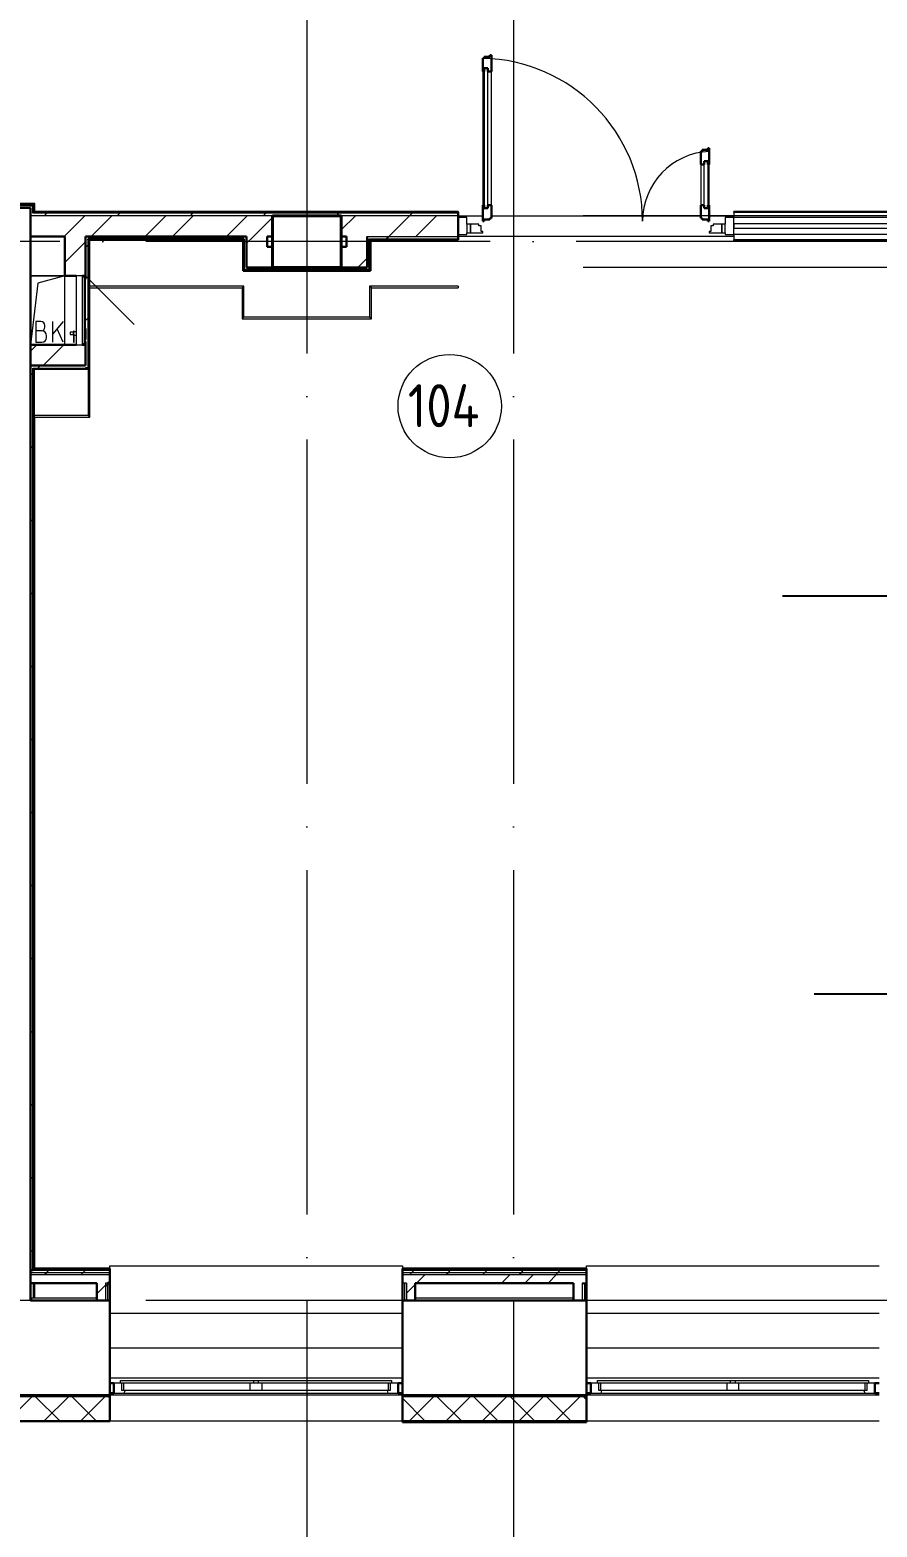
# Model space of a CAD drawing. Header units: millimetres. Extents: x -695119 to 412940, y -249585 to 622758.
# Drawn here: x -3316 to 1605, y 59718 to 68414 of the extents above; entities that cross this region are included whole.
import ezdxf
from ezdxf import colors
from ezdxf.entities.mleader import LeaderData, LeaderLine
from ezdxf.math import Vec2, Vec3

# ---------------------------------------------------------------- set-up
doc = ezdxf.new("R2010")
doc.units = ezdxf.units.MM
doc.linetypes.add('ADSK_Линия сетки', pattern=[25, 20, -2.5, 0, -2.5])
doc.linetypes.add('ADSK_Сверху', pattern=[450, 300, -150])
for name, color, linetype, lineweight in [('_ Окна', 252, 'Continuous', 30), ('Витраж', 252, 'Continuous', 9), ('Двери', 8, 'Continuous', 9), ('Линии', 7, 'Continuous', 9), ('Марки помещений', 8, 'Continuous', 20), ('Несущие колонны', 252, 'Continuous', 18), ('Оборудование', 8, 'Continuous', 18), ('Ограждение', 8, 'Continuous', 9), ('Окна', 252, 'Continuous', 9), ('Оси', 252, 'Continuous', 9), ('Панели витража', 8, 'Continuous', 9), ('Перекрытие', 252, 'Continuous', 18), ('Стены внутренние', 252, 'Continuous', 18), ('Стены наружные', 252, 'Continuous', 18), ('Стены штриховка', 7, 'Continuous', 9), ('ТХ Текст', 251, 'Continuous', 0)]:
    doc.layers.add(name, color=color, linetype=linetype, lineweight=lineweight)
doc.layers.add('Двери открывание', color=7, linetype='Continuous', lineweight=9, true_color=0xc0c0c0)
doc.styles.add('GOST Common_3', font='', dxfattribs={"height": 3.5})
doc.styles.add('Mipgost_5', font='', dxfattribs={"height": 250})
doc.styles.get('GOST Common_3').set_extended_font_data('GOST type B')
doc.styles.get('Mipgost_5').set_extended_font_data('Mipgost')
pattern_1 = [(0, (-32121.8, 98), (0, 600), []), (90, (-32121.8, 98), (-600, 4e-14), [])]

# ---------------------------------------------------------------- blocks, each defined once
blk = doc.blocks.new('1 этаж')
at = {"layer": 'Ограждение', "true_color": 0x636466}
h = blk.add_hatch(dxfattribs=at)
h.set_pattern_fill('FP_26', color=251, style=0, pattern_type=2)
h.set_pattern_definition(pattern_1)
h.paths.add_polyline_path([(-48242.8, -13776.7), (-48237.8, -13771.7), (-54472.8, -13771.7), (-54472.8, -13776.7), (-48247.8, -13776.7)])
h = blk.add_hatch(dxfattribs=at)
h.set_pattern_fill('FP_25', color=251, style=0, pattern_type=2)
h.set_pattern_definition(pattern_1)
h.paths.add_polyline_path([(-45960.3, -13821.7), (-45777.8, -13821.7), (-45777.8, -13816.7), (-48237.8, -13816.7), (-48242.8, -13821.7), (-46677.9, -13821.7)])
h = blk.add_hatch(dxfattribs=at)
h.set_pattern_fill('FP_25', color=251, style=0, pattern_type=2)
h.set_pattern_definition(pattern_1)
h.paths.add_polyline_path([(-40735.3, -13826.7), (-40735.3, -13816.7), (-44177.8, -13816.7), (-44177.8, -13821.7), (-40740.3, -13821.7), (-40740.3, -13826.7)])
at = {"color": 251, "lineweight": 18, "true_color": 0x636466}
for p, q in [((-48062.8, -14191.7), (-48262.8, -14191.7)), ((-48062.8, -14191.7), (-48262.8, -14191.7)), ((-48221.1, -14233.3), (-48262.8, -14591.7)), ((-48062.8, -14191.7), (-48221.1, -14233.3)), ((-48202.7, -14456.3), (-48232.7, -14456.3)), ((-48232.7, -14456.3), (-48232.7, -14576.3)), ((-48199.3, -14509.6), (-48232.7, -14509.6)), ((-48179.3, -14489.6), (-48179.3, -14479.6)), ((-48072.7, -14456.3), (-48132.7, -14527.8)), ((-48132.7, -14576.3), (-48132.7, -14456.3)), ((-48072.7, -14576.3), (-48108.6, -14499.2)), ((-48232.7, -14576.3), (-48196, -14576.3)), ((-48169.3, -14549.6), (-48169.3, -14539.6))]:
    blk.add_line(p, q, dxfattribs=at)
for centre, radius, start, end in [((-48202.7, -14479.6), 23.3, 0, 90), ((-48199.3, -14489.6), 20, 270, 0), ((-48199.3, -14539.6), 30, 0, 90), ((-48196, -14549.6), 26.7, 270, 0)]:
    blk.add_arc(centre, radius, start, end, dxfattribs=at)
at = {"layer": '_ Окна', "color": 251, "true_color": 0x636466}
for p, q in [((-47777.8, -20623.7), (-47802.8, -20623.7)), ((-47802.8, -20681.7), (-47777.8, -20681.7)), ((-47777.8, -20681.7), (-47777.8, -20623.7)), ((-46102.8, -20623.7), (-46127.8, -20623.7)), ((-46127.8, -20623.7), (-46127.8, -20681.7)), ((-46127.8, -20681.7), (-46102.8, -20681.7)), ((-45007.8, -20623.7), (-45032.8, -20623.7)), ((-45032.8, -20681.7), (-45007.8, -20681.7)), ((-45007.8, -20681.7), (-45007.8, -20623.7)), ((-43332.8, -20623.7), (-43357.8, -20623.7)), ((-43357.8, -20623.7), (-43357.8, -20681.7)), ((-43357.8, -20681.7), (-43332.8, -20681.7))]:
    blk.add_line(p, q, dxfattribs=at)
at = {"layer": '_ Окна', "color": 251, "lineweight": 18, "true_color": 0x636466}
for p, q in [((-47739.8, -20623.7), (-47777.8, -20623.7)), ((-47777.8, -20623.7), (-47777.8, -20681.7)), ((-47777.8, -20681.7), (-47718.4, -20681.7)), ((-47731.8, -20664.7), (-47731.8, -20623.7)), ((-47719.8, -20664.7), (-47731.8, -20664.7)), ((-47718.4, -20681.7), (-47713.8, -20664.7)), ((-46191.8, -20664.7), (-46187.2, -20681.7)), ((-46187.2, -20681.7), (-46127.8, -20681.7)), ((-46173.8, -20664.7), (-46185.8, -20664.7)), ((-46173.8, -20623.7), (-46173.8, -20664.7)), ((-46127.8, -20623.7), (-46165.8, -20623.7)), ((-46127.8, -20681.7), (-46127.8, -20623.7)), ((-44969.8, -20623.7), (-45007.8, -20623.7)), ((-45007.8, -20623.7), (-45007.8, -20681.7)), ((-45007.8, -20681.7), (-44948.4, -20681.7)), ((-44961.8, -20664.7), (-44961.8, -20623.7)), ((-44949.8, -20664.7), (-44961.8, -20664.7)), ((-44948.4, -20681.7), (-44943.8, -20664.7)), ((-43421.8, -20664.7), (-43417.2, -20681.7)), ((-43417.2, -20681.7), (-43357.8, -20681.7)), ((-43403.8, -20664.7), (-43415.8, -20664.7)), ((-43403.8, -20623.7), (-43403.8, -20664.7)), ((-43357.8, -20623.7), (-43395.8, -20623.7)), ((-43357.8, -20681.7), (-43357.8, -20623.7))]:
    blk.add_line(p, q, dxfattribs=at)
at = {"layer": 'Витраж', "color": 251, "lineweight": 18, "true_color": 0x636466}
for p, q in [((-45727.8, -13851.7), (-45777.8, -13851.7)), ((-45777.8, -13851.7), (-45777.8, -13951.7)), ((-45727.8, -13891.7), (-45727.8, -13851.7)), ((-45777.8, -13951.7), (-45727.8, -13951.7)), ((-45727.8, -13951.7), (-45727.8, -13941.7))]:
    blk.add_line(p, q, dxfattribs=at)
at = {"layer": 'Витраж', "color": 251, "lineweight": 18, "true_color": 0x636466, "extrusion": (0, 0, -1)}
for p, q in [((-44177.8, -13851.7), (-44227.8, -13851.7)), ((-44227.8, -13851.7), (-44227.8, -13891.7)), ((-44177.8, -13951.7), (-44177.8, -13851.7)), ((-44227.8, -13941.7), (-44227.8, -13951.7)), ((-44227.8, -13951.7), (-44177.8, -13951.7))]:
    blk.add_line(p, q, dxfattribs=at)
at = {"layer": 'Витраж', "color": 251, "true_color": 0x636466}
for p, q in [((-43278.1, -13851.7), (-44177.8, -13851.7)), ((-43278.1, -13951.7), (-44177.8, -13951.7))]:
    blk.add_line(p, q, dxfattribs=at)
at = {"layer": 'Двери', "color": 251, "lineweight": 30, "true_color": 0x636466}
for p, q in [((-45627.8, -12927.7), (-45635.8, -12927.7)), ((-45635.8, -12927.7), (-45635.8, -13003.7)), ((-45593.8, -12918.7), (-45627.8, -12918.7)), ((-45627.8, -12918.7), (-45627.8, -12927.7)), ((-45585.8, -12909.7), (-45593.8, -12909.7)), ((-45593.8, -12909.7), (-45593.8, -12918.7)), ((-45585.8, -13003.7), (-45585.8, -12909.7)), ((-45626.8, -13003.7), (-45635.8, -13003.7)), ((-45626.8, -12985.7), (-45626.8, -13003.7)), ((-45605.8, -12985.7), (-45626.8, -12985.7)), ((-45605.8, -13003.7), (-45605.8, -12985.7)), ((-45585.8, -13003.7), (-45605.8, -13003.7)), ((-44361.8, -13467.7), (-44369.8, -13467.7)), ((-44369.8, -13467.7), (-44369.8, -13543.7)), ((-44327.8, -13458.7), (-44361.8, -13458.7)), ((-44361.8, -13458.7), (-44361.8, -13467.7)), ((-44319.8, -13449.7), (-44327.8, -13449.7)), ((-44327.8, -13449.7), (-44327.8, -13458.7)), ((-44319.8, -13543.7), (-44319.8, -13449.7)), ((-44369.8, -13543.7), (-44349.8, -13543.7)), ((-44349.8, -13543.7), (-44349.8, -13525.7)), ((-44349.8, -13525.7), (-44328.8, -13525.7)), ((-44328.8, -13525.7), (-44328.8, -13543.7)), ((-44328.8, -13543.7), (-44319.8, -13543.7)), ((-45635.8, -13779.7), (-45635.8, -13873.7)), ((-45626.8, -13779.7), (-45635.8, -13779.7)), ((-45626.8, -13797.7), (-45626.8, -13779.7)), ((-45605.8, -13797.7), (-45626.8, -13797.7)), ((-45605.8, -13779.7), (-45605.8, -13797.7)), ((-45585.8, -13779.7), (-45605.8, -13779.7)), ((-45585.8, -13855.7), (-45585.8, -13779.7)), ((-44369.8, -13779.7), (-44369.8, -13855.7)), ((-44369.8, -13779.7), (-44349.8, -13779.7)), ((-44349.8, -13779.7), (-44349.8, -13797.7)), ((-44349.8, -13797.7), (-44328.8, -13797.7)), ((-44328.8, -13779.7), (-44319.8, -13779.7)), ((-44328.8, -13797.7), (-44328.8, -13779.7)), ((-44319.8, -13873.7), (-44319.8, -13779.7)), ((-45635.8, -13873.7), (-45627.8, -13873.7)), ((-45627.8, -13873.7), (-45627.8, -13864.7)), ((-45627.8, -13864.7), (-45593.8, -13864.7)), ((-45593.8, -13864.7), (-45593.8, -13855.7)), ((-45593.8, -13855.7), (-45585.8, -13855.7)), ((-44369.8, -13855.7), (-44361.8, -13855.7)), ((-44361.8, -13855.7), (-44361.8, -13864.7)), ((-44361.8, -13864.7), (-44327.8, -13864.7)), ((-44327.8, -13864.7), (-44327.8, -13873.7)), ((-44327.8, -13873.7), (-44319.8, -13873.7))]:
    blk.add_line(p, q, dxfattribs=at)
at = {"layer": 'Двери', "color": 251, "true_color": 0x636466}
for p, q in [((-45635.8, -13003.7), (-45635.8, -13779.7)), ((-45626.8, -12985.7), (-45626.8, -13797.7)), ((-45605.8, -12985.7), (-45626.8, -12985.7)), ((-45605.8, -13797.7), (-45605.8, -12985.7)), ((-45585.8, -13779.7), (-45585.8, -13003.7)), ((-44369.8, -13543.7), (-44369.8, -13779.7)), ((-44349.8, -13797.7), (-44349.8, -13525.7)), ((-44349.8, -13525.7), (-44328.8, -13525.7)), ((-44328.8, -13525.7), (-44328.8, -13797.7)), ((-44319.8, -13779.7), (-44319.8, -13543.7)), ((-45626.8, -13797.7), (-45605.8, -13797.7)), ((-44328.8, -13797.7), (-44349.8, -13797.7)), ((-45727.8, -13891.7), (-45727.8, -13941.7)), ((-45707.8, -13891.7), (-45727.8, -13891.7)), ((-45707.8, -13941.7), (-45707.8, -13891.7)), ((-45658.8, -13891.7), (-45707.8, -13891.7)), ((-45707.8, -13891.7), (-45707.8, -13941.7)), ((-45658.8, -13899.7), (-45658.8, -13891.7)), ((-45644.8, -13899.7), (-45658.8, -13899.7)), ((-45644.8, -13933.7), (-45644.8, -13899.7)), ((-44296.8, -13899.7), (-44310.8, -13899.7)), ((-44310.8, -13899.7), (-44310.8, -13933.7)), ((-44296.8, -13891.7), (-44296.8, -13899.7)), ((-44247.8, -13891.7), (-44296.8, -13891.7)), ((-44227.8, -13891.7), (-44247.8, -13891.7)), ((-44247.8, -13891.7), (-44247.8, -13941.7)), ((-44247.8, -13941.7), (-44247.8, -13891.7)), ((-44227.8, -13941.7), (-44227.8, -13891.7)), ((-45727.8, -13941.7), (-45707.8, -13941.7)), ((-45707.8, -13941.7), (-45635.8, -13941.7)), ((-45635.8, -13933.7), (-45644.8, -13933.7)), ((-45635.8, -13941.7), (-45635.8, -13933.7)), ((-44310.8, -13933.7), (-44319.8, -13933.7)), ((-44319.8, -13933.7), (-44319.8, -13941.7)), ((-44319.8, -13941.7), (-44247.8, -13941.7)), ((-44247.8, -13941.7), (-44227.8, -13941.7))]:
    blk.add_line(p, q, dxfattribs=at)
at = {"layer": 'Двери открывание', "color": 251, "true_color": 0x636466}
for centre, radius, start, end in [((-45653.8, -13873.7), 946, 0, 88.90974), ((-44301.8, -13873.7), 406, 92.54104, 180)]:
    blk.add_arc(centre, radius, start, end, dxfattribs=at)
at = {"layer": 'Линии', "color": 251, "linetype": 'ADSK_Сверху', "ltscale": 100, "true_color": 0x636466}
for p, q in [((-15052.8, -13841.7), (-48262.8, -13841.7)), ((-15052.8, -14141.7), (-48262.8, -14141.7))]:
    blk.add_line(p, q, dxfattribs=at)
at = {"layer": 'Марки помещений', "color": 251, "true_color": 0x636466}
blk.add_circle((-45827.7, -14948), 300, dxfattribs=at)
at = {"layer": 'Несущие колонны', "color": 251, "lineweight": 40, "true_color": 0x636466}
for p, q in [((-46857.8, -13841.7), (-46457.8, -13841.7)), ((-46857.8, -14141.7), (-46857.8, -13841.7)), ((-46457.8, -13841.7), (-46857.8, -13841.7)), ((-46457.8, -13841.7), (-46457.8, -14141.7)), ((-46857.8, -13961.7), (-46857.8, -14141.7)), ((-46457.8, -14141.7), (-46457.8, -13961.7)), ((-46457.8, -14141.7), (-46857.8, -14141.7)), ((-46857.8, -14141.7), (-46457.8, -14141.7))]:
    blk.add_line(p, q, dxfattribs=at)
at = {"layer": 'Несущие колонны', "color": 251, "true_color": 0x636466}
for p, q in [((-46857.8, -13841.7), (-46857.8, -13961.7)), ((-46457.8, -13961.7), (-46457.8, -13841.7))]:
    blk.add_line(p, q, dxfattribs=at)
at = {"layer": 'Оборудование', "color": 251, "true_color": 0x636466}
for p, q in [((-47961.4, -14191.7), (-47997.8, -14191.7)), ((-47997.8, -14191.7), (-47997.8, -14591.7)), ((-47960.5, -14590.8), (-47960.5, -14192.6)), ((-47950.8, -14198.7), (-47960.5, -14198.7)), ((-47949.8, -14583.8), (-47949.8, -14199.7)), ((-47942.8, -14210.7), (-47948.3, -14210.7)), ((-47942.8, -14191.7), (-47660, -14474.6)), ((-47942.8, -14572.7), (-47942.8, -14210.7)), ((-48015.7, -14519.1), (-48033.1, -14519.1)), ((-48033.1, -14519.1), (-48033.1, -14531.4)), ((-48013.7, -14517.2), (-48015.7, -14519.1)), ((-48015.7, -14519.1), (-48015.7, -14531.4)), ((-47997.8, -14515.6), (-48013.7, -14515.6)), ((-48013.7, -14515.6), (-48013.7, -14534.9)), ((-48008.2, -14512.1), (-48013.2, -14512.1)), ((-48013.2, -14512.1), (-48013.2, -14520.4)), ((-48008.2, -14520.4), (-48008.2, -14512.1)), ((-47940.8, -14495.2), (-47942.8, -14495.2)), ((-47940.8, -14499.2), (-47940.8, -14495.2)), ((-47940.8, -14499.2), (-47940.8, -14559.7)), ((-48033.1, -14531.4), (-48015.7, -14531.4)), ((-48015.7, -14531.4), (-48013.7, -14533.3)), ((-48013.7, -14534.9), (-47997.8, -14534.9)), ((-48013.2, -14530.1), (-48013.2, -14575.9)), ((-48013.2, -14575.9), (-48008.2, -14575.9)), ((-48008.2, -14575.9), (-48008.2, -14530.1)), ((-47997.8, -14591.7), (-47961.4, -14591.7)), ((-47960.5, -14584.7), (-47950.8, -14584.7)), ((-47948.3, -14572.7), (-47942.8, -14572.7)), ((-47942.8, -14563.7), (-47940.8, -14563.7)), ((-47940.8, -14563.7), (-47940.8, -14559.7))]:
    blk.add_line(p, q, dxfattribs=at)
for points, knots in [([(-47960.5, -14192.6), (-47960.5, -14192.6), (-47960.5, -14192.4), (-47960.6, -14192.3), (-47960.7, -14192.1), (-47960.8, -14192), (-47961, -14191.8), (-47961.2, -14191.8), (-47961.3, -14191.7), (-47961.4, -14191.7)], [-1, -1, -1, -1, -0.833333, -0.75, -0.583333, -0.458333, -0.333333, -0.166667, 0, 0, 0, 0]), ([(-47949.8, -14199.7), (-47949.8, -14199.6), (-47949.8, -14199.5), (-47949.9, -14199.3), (-47949.9, -14199.2), (-47950, -14199.1), (-47950.1, -14199), (-47950.3, -14198.8), (-47950.5, -14198.8), (-47950.7, -14198.7), (-47950.8, -14198.7)], [-1, -1, -1, -1, -0.833333, -0.75, -0.666667, -0.583333, -0.458333, -0.333333, -0.166667, 0, 0, 0, 0]), ([(-47948.3, -14210.7), (-47948.4, -14210.7), (-47948.6, -14210.7), (-47948.9, -14210.6), (-47949, -14210.5), (-47949.2, -14210.4), (-47949.4, -14210.3), (-47949.5, -14210.1), (-47949.6, -14210), (-47949.7, -14209.8), (-47949.8, -14209.5), (-47949.8, -14209.3), (-47949.8, -14209.2)], [-1, -1, -1, -1, -0.833333, -0.75, -0.666667, -0.583333, -0.5, -0.416667, -0.333333, -0.25, -0.166667, 0, 0, 0, 0]), ([(-47961.4, -14591.7), (-47961.3, -14591.7), (-47961.2, -14591.7), (-47961, -14591.6), (-47960.8, -14591.5), (-47960.7, -14591.4), (-47960.6, -14591.2), (-47960.5, -14591), (-47960.5, -14590.9), (-47960.5, -14590.8)], [0, 0, 0, 0, 0.166667, 0.333333, 0.458333, 0.583333, 0.708333, 0.833333, 1, 1, 1, 1]), ([(-47950.8, -14584.7), (-47950.7, -14584.7), (-47950.5, -14584.7), (-47950.3, -14584.6), (-47950.1, -14584.5), (-47950, -14584.4), (-47949.9, -14584.3), (-47949.9, -14584.1), (-47949.8, -14584), (-47949.8, -14583.9), (-47949.8, -14583.8)], [0, 0, 0, 0, 0.166667, 0.333333, 0.458333, 0.583333, 0.666667, 0.75, 0.833333, 1, 1, 1, 1]), ([(-47949.8, -14574.3), (-47949.8, -14574.1), (-47949.8, -14573.9), (-47949.7, -14573.7), (-47949.6, -14573.5), (-47949.5, -14573.3), (-47949.4, -14573.2), (-47949.2, -14573), (-47949, -14572.9), (-47948.9, -14572.8), (-47948.6, -14572.8), (-47948.4, -14572.7), (-47948.3, -14572.7)], [0, 0, 0, 0, 0.166667, 0.25, 0.333333, 0.416667, 0.5, 0.583333, 0.666667, 0.75, 0.833333, 1, 1, 1, 1])]:
    blk.add_open_spline(points, degree=3, knots=knots, dxfattribs=at)
at = {"layer": 'Ограждение', "color": 251, "true_color": 0x636466}
for p, q in [((-48237.8, -13771.7), (-54472.8, -13771.7)), ((-48237.8, -13771.7), (-48242.8, -13776.7)), ((-48237.8, -13816.7), (-48242.8, -13821.7)), ((-48237.8, -13816.7), (-48237.8, -13771.7)), ((-45777.8, -13816.7), (-48237.8, -13816.7)), ((-45777.8, -13816.7), (-45777.8, -13821.7)), ((-44177.8, -13821.7), (-44177.8, -13816.7)), ((-40735.3, -13816.7), (-44177.8, -13816.7)), ((-44177.8, -13986.7), (-44177.8, -13981.7)), ((-44177.8, -13986.7), (-41032.8, -13986.7)), ((-47022.8, -14251.7), (-47922.8, -14251.7)), ((-47917.8, -14261.7), (-47922.8, -14256.7)), ((-47032.8, -14261.7), (-47022.8, -14251.7)), ((-47022.8, -14431.7), (-47022.8, -14251.7)), ((-46282.8, -14261.7), (-46292.8, -14251.7)), ((-46292.8, -14251.7), (-46292.8, -14431.7)), ((-45777.8, -14251.7), (-46292.8, -14251.7)), ((-45777.8, -14251.7), (-45777.8, -14261.7)), ((-47917.8, -15011.7), (-47917.8, -14261.7)), ((-47917.8, -14261.7), (-47032.8, -14261.7)), ((-47032.8, -14261.7), (-47032.8, -14441.7)), ((-46282.8, -14441.7), (-46282.8, -14261.7)), ((-46282.8, -14261.7), (-45777.8, -14261.7)), ((-47032.8, -14441.7), (-47022.8, -14431.7)), ((-46292.8, -14431.7), (-47022.8, -14431.7)), ((-46282.8, -14441.7), (-46292.8, -14431.7)), ((-47032.8, -14441.7), (-46282.8, -14441.7)), ((-47927.8, -14731.7), (-47927.8, -15001.7)), ((-47927.8, -15001.7), (-48242.8, -15001.7)), ((-48237.8, -15011.7), (-48242.8, -15006.7)), ((-48237.8, -19956.8), (-48237.8, -15011.7)), ((-48237.8, -15011.7), (-47917.8, -15011.7)), ((-47917.8, -15011.7), (-47927.8, -15001.7)), ((-47802.8, -19956.7), (-47802.8, -19941.7)), ((-47802.8, -19941.7), (-46102.8, -19941.7)), ((-46102.8, -19941.7), (-46102.8, -19956.7)), ((-45032.8, -19956.7), (-45032.8, -19941.7)), ((-45032.8, -19941.7), (-43332.8, -19941.7)), ((-48247.8, -20041.7), (-48247.8, -20126.7)), ((-48237.8, -20126.7), (-48237.8, -20041.7)), ((-47802.8, -20216.7), (-46102.8, -20216.7)), ((-45032.8, -20216.7), (-43332.8, -20216.7)), ((-47802.8, -20416.7), (-46102.8, -20416.7)), ((-45032.8, -20416.7), (-43332.8, -20416.7)), ((-47802.8, -20591.7), (-46102.8, -20591.7)), ((-45032.8, -20591.7), (-43332.8, -20591.7))]:
    blk.add_line(p, q, dxfattribs=at)
at = {"layer": 'Окна', "color": 251, "true_color": 0x636466}
for p, q in [((-47739.8, -20606.7), (-46967.8, -20606.7)), ((-47739.8, -20623.7), (-47739.8, -20606.7)), ((-46967.8, -20606.7), (-46937.8, -20606.7)), ((-46967.8, -20606.7), (-46967.8, -20623.7)), ((-46937.8, -20606.7), (-46165.8, -20606.7)), ((-46937.8, -20623.7), (-46937.8, -20606.7)), ((-46165.8, -20606.7), (-46165.8, -20623.7)), ((-44969.8, -20606.7), (-44197.8, -20606.7)), ((-44969.8, -20623.7), (-44969.8, -20606.7)), ((-44197.8, -20606.7), (-44167.8, -20606.7)), ((-44197.8, -20606.7), (-44197.8, -20623.7)), ((-44167.8, -20606.7), (-43395.8, -20606.7)), ((-44167.8, -20623.7), (-44167.8, -20606.7)), ((-43395.8, -20606.7), (-43395.8, -20623.7)), ((-46967.8, -20623.7), (-47739.8, -20623.7)), ((-47719.8, -20664.7), (-47719.8, -20623.7)), ((-46987.8, -20664.7), (-47719.8, -20664.7)), ((-47718.4, -20681.7), (-46187.2, -20681.7)), ((-46987.8, -20623.7), (-46987.8, -20664.7)), ((-46917.8, -20664.7), (-46987.8, -20664.7)), ((-46937.8, -20623.7), (-46967.8, -20623.7)), ((-46165.8, -20623.7), (-46937.8, -20623.7)), ((-46917.8, -20664.7), (-46917.8, -20623.7)), ((-46185.8, -20664.7), (-46917.8, -20664.7)), ((-46185.8, -20623.7), (-46185.8, -20664.7)), ((-44197.8, -20623.7), (-44969.8, -20623.7)), ((-44949.8, -20664.7), (-44949.8, -20623.7)), ((-44217.8, -20664.7), (-44949.8, -20664.7)), ((-44948.4, -20681.7), (-43417.2, -20681.7)), ((-44217.8, -20623.7), (-44217.8, -20664.7)), ((-44147.8, -20664.7), (-44217.8, -20664.7)), ((-44167.8, -20623.7), (-44197.8, -20623.7)), ((-43395.8, -20623.7), (-44167.8, -20623.7)), ((-44147.8, -20664.7), (-44147.8, -20623.7)), ((-43415.8, -20664.7), (-44147.8, -20664.7)), ((-43415.8, -20623.7), (-43415.8, -20664.7))]:
    blk.add_line(p, q, dxfattribs=at)
at = {"layer": 'Оси', "color": 251, "linetype": 'ADSK_Линия сетки', "ltscale": 100, "true_color": 0x636466}
for p, q in [((-46657.8, -2641.7), (-46657.8, -33767.9)), ((-45457.8, -2641.7), (-45457.8, -33767.9)), ((4409.5, -13991.7), (-72530.1, -13991.7)), ((4409.5, -20141.7), (-72530.1, -20141.7))]:
    blk.add_line(p, q, dxfattribs=at)
at = {"layer": 'Панели витража', "color": 251, "lineweight": 18, "true_color": 0x636466}
for p, q in [((-43278.1, -13889.2), (-44177.8, -13889.2)), ((-44177.8, -13889.2), (-44177.8, -13914.2)), ((-44177.8, -13914.2), (-43278.1, -13914.2))]:
    blk.add_line(p, q, dxfattribs=at)
at = {"layer": 'Перекрытие', "color": 251, "ltscale": 100, "true_color": 0x636466}
for p, q in [((-45777.8, -13841.7), (-45635.8, -13841.7)), ((-45585.8, -13841.7), (-44369.8, -13841.7)), ((-44319.8, -13841.7), (-44177.8, -13841.7)), ((-48262.8, -14191.7), (-48062.8, -14191.7))]:
    blk.add_line(p, q, dxfattribs=at)
at = {"layer": 'Стены внутренние', "color": 251, "lineweight": 30, "true_color": 0x636466}
for p, q in [((-48262.8, -13796.7), (-48652.8, -13796.7)), ((-48262.8, -14591.7), (-48262.8, -13961.7)), ((-48267.8, -17626.7), (-48262.8, -17626.7)), ((-48262.8, -18576.7), (-48267.8, -18576.7)), ((-48262.8, -20141.7), (-48262.8, -20041.7)), ((-47877.8, -20141.7), (-48262.8, -20141.7)), ((-47802.8, -20691.7), (-47802.8, -20141.7)), ((-46102.8, -20141.7), (-46102.8, -20691.7)), ((-45107.8, -20141.7), (-46027.8, -20141.7)), ((-45032.8, -20691.7), (-45032.8, -20141.7)), ((-48922.8, -20691.7), (-47802.8, -20691.7)), ((-46102.8, -20691.7), (-45032.8, -20691.7)), ((-47802.8, -20843.7), (-47802.8, -20701.7)), ((-46102.8, -20701.7), (-46102.8, -20843.7)), ((-45032.8, -20843.7), (-45032.8, -20701.7)), ((-48922.8, -20843.7), (-47802.8, -20843.7))]:
    blk.add_line(p, q, dxfattribs=at)
at = {"layer": 'Стены внутренние', "color": 251, "true_color": 0x636466}
for p, q in [((-46102.8, -20691.7), (-47802.8, -20691.7)), ((-43332.8, -20691.7), (-45032.8, -20691.7)), ((-46102.8, -20843.7), (-47802.8, -20843.7)), ((-43332.8, -20843.7), (-45032.8, -20843.7))]:
    blk.add_line(p, q, dxfattribs=at)
at = {"layer": 'Стены внутренние', "color": 251, "linetype": 'Continuous', "lineweight": 9, "true_color": 0x636466}
for p, q in [((-48394.7, -20841.7), (-48254.7, -20701.7)), ((-48093.1, -20841.7), (-48233.1, -20701.7)), ((-48182.5, -20841.7), (-48042.5, -20701.7)), ((-47880.9, -20841.7), (-48020.9, -20701.7)), ((-47970.4, -20841.7), (-47830.4, -20701.7)), ((-47802.8, -20707.7), (-47808.8, -20701.7)), ((-45971.7, -20841.7), (-46102.8, -20710.7)), ((-46061.2, -20841.7), (-45921.2, -20701.7)), ((-45759.6, -20841.7), (-45899.6, -20701.7)), ((-45849.1, -20841.7), (-45709.1, -20701.7)), ((-45547.5, -20841.7), (-45687.5, -20701.7)), ((-45636.9, -20841.7), (-45496.9, -20701.7)), ((-45335.4, -20841.7), (-45475.4, -20701.7)), ((-45424.8, -20841.7), (-45284.8, -20701.7)), ((-45123.2, -20841.7), (-45263.2, -20701.7)), ((-45212.7, -20841.7), (-45072.7, -20701.7)), ((-45032.8, -20720), (-45051.1, -20701.7)), ((-46031.9, -20841.7), (-46033.1, -20843.7)), ((-45776.6, -20843.7), (-45777.7, -20841.7)), ((-45190, -20843.7), (-45191.1, -20841.7))]:
    blk.add_line(p, q, dxfattribs=at)
at = {"layer": 'Стены наружные', "color": 251, "lineweight": 30, "true_color": 0x636466}
for p, q in [((-48242.8, -13776.7), (-54482.8, -13776.7)), ((-48247.8, -13781.7), (-48262.8, -13781.7)), ((-48262.8, -13796.7), (-48262.8, -13961.7)), ((-48247.8, -13826.7), (-48247.8, -13781.7)), ((-48242.8, -13821.7), (-48242.8, -13776.7)), ((-45777.8, -13821.7), (-48242.8, -13821.7)), ((-45777.8, -13981.7), (-45777.8, -13821.7)), ((-46857.8, -13841.7), (-46457.8, -13841.7)), ((-48262.8, -13961.7), (-48062.8, -13961.7)), ((-48062.8, -13961.7), (-48062.8, -14191.7)), ((-47942.8, -13961.7), (-47007.8, -13961.7)), ((-47942.8, -13961.7), (-47942.8, -14210.7)), ((-47927.8, -13976.7), (-47022.8, -13976.7)), ((-47927.8, -13981.7), (-47927.8, -13976.7)), ((-47922.8, -13981.7), (-47027.8, -13981.7)), ((-47922.8, -14731.7), (-47922.8, -13981.7)), ((-47027.8, -13981.7), (-47027.8, -14161.7)), ((-47022.8, -13976.7), (-47022.8, -14156.7)), ((-47007.8, -13961.7), (-47007.8, -14141.7)), ((-46887.8, -13961.7), (-46857.8, -13961.7)), ((-46887.8, -14021.7), (-46887.8, -13961.7)), ((-46457.8, -13961.7), (-46427.8, -13961.7)), ((-46427.8, -13961.7), (-46427.8, -14021.7)), ((-46307.8, -14141.7), (-46307.8, -13961.7)), ((-46292.8, -14156.7), (-46292.8, -13976.7)), ((-46287.8, -13981.7), (-45777.8, -13981.7)), ((-46287.8, -14161.7), (-46287.8, -13981.7)), ((-46857.8, -14021.7), (-46887.8, -14021.7)), ((-46857.8, -14141.7), (-46857.8, -14021.7)), ((-46427.8, -14021.7), (-46457.8, -14021.7)), ((-46457.8, -14021.7), (-46457.8, -14141.7)), ((-47027.8, -14161.7), (-46287.8, -14161.7)), ((-47022.8, -14156.7), (-46292.8, -14156.7)), ((-47007.8, -14141.7), (-46857.8, -14141.7)), ((-46857.8, -14141.7), (-46307.8, -14141.7)), ((-48062.8, -14191.7), (-47997.8, -14191.7)), ((-47961.2, -14191.7), (-47942.8, -14191.7)), ((-47997.8, -14591.7), (-48262.8, -14591.7)), ((-48262.8, -14591.7), (-48262.8, -20041.7)), ((-47942.8, -14591.7), (-47961.2, -14591.7)), ((-47942.8, -14572.7), (-47942.8, -14711.7)), ((-48262.8, -14711.7), (-47942.8, -14711.7)), ((-48247.8, -19961.7), (-48247.8, -14726.7)), ((-48242.8, -14731.7), (-47922.8, -14731.7)), ((-48242.8, -19956.7), (-48242.8, -14731.7)), ((-47942.8, -14726.7), (-47927.8, -14726.7)), ((-48262.8, -19966.7), (-48247.8, -19966.7)), ((-48242.8, -19961.7), (-48247.8, -19961.7)), ((-47802.8, -19956.7), (-48242.8, -19956.7)), ((-47802.8, -20141.7), (-47802.8, -19956.7)), ((-46102.8, -19956.7), (-46102.8, -20141.7)), ((-45032.8, -19956.7), (-46102.8, -19956.7)), ((-45032.8, -20141.7), (-45032.8, -19956.7)), ((-48262.8, -20041.7), (-47877.8, -20041.7)), ((-47877.8, -20041.7), (-47877.8, -20141.7)), ((-46027.8, -20041.7), (-45107.8, -20041.7)), ((-46027.8, -20141.7), (-46027.8, -20041.7)), ((-45107.8, -20041.7), (-45107.8, -20141.7)), ((-47877.8, -20141.7), (-47802.8, -20141.7)), ((-46102.8, -20141.7), (-46027.8, -20141.7)), ((-45107.8, -20141.7), (-45032.8, -20141.7)), ((-47802.8, -20701.7), (-47802.8, -20691.7)), ((-46102.8, -20691.7), (-46102.8, -20701.7)), ((-45032.8, -20701.7), (-45032.8, -20691.7)), ((-45032.8, -20843.7), (-46102.8, -20843.7)), ((-46102.8, -20843.7), (-46102.8, -20848.7)), ((-46102.8, -20848.7), (-45032.8, -20848.7)), ((-45032.8, -20848.7), (-45032.8, -20843.7))]:
    blk.add_line(p, q, dxfattribs=at)
at = {"layer": 'Стены наружные', "color": 251, "linetype": 'Continuous', "lineweight": 9, "true_color": 0x636466}
for p, q in [((-48264.3, -13781.7), (-48259.3, -13776.7)), ((-48238.6, -13826.7), (-48233.6, -13821.7)), ((-48167.9, -13826.7), (-48162.9, -13821.7)), ((-48097.2, -13826.7), (-48092.2, -13821.7)), ((-48026.5, -13826.7), (-48021.5, -13821.7)), ((-47955.7, -13826.7), (-47950.7, -13821.7)), ((-47885, -13826.7), (-47880, -13821.7)), ((-47814.3, -13826.7), (-47809.3, -13821.7)), ((-47743.6, -13826.7), (-47738.6, -13821.7)), ((-47672.9, -13826.7), (-47667.9, -13821.7)), ((-47602.2, -13826.7), (-47597.2, -13821.7)), ((-47531.5, -13826.7), (-47526.5, -13821.7)), ((-47460.8, -13826.7), (-47455.8, -13821.7)), ((-47390.1, -13826.7), (-47385.1, -13821.7)), ((-47319.3, -13826.7), (-47314.3, -13821.7)), ((-47248.6, -13826.7), (-47243.6, -13821.7)), ((-47177.9, -13826.7), (-47172.9, -13821.7)), ((-47107.2, -13826.7), (-47102.2, -13821.7)), ((-47036.5, -13826.7), (-47031.5, -13821.7)), ((-46965.8, -13826.7), (-46960.8, -13821.7)), ((-46895.1, -13826.7), (-46890.1, -13821.7)), ((-46824.4, -13826.7), (-46819.4, -13821.7)), ((-46753.7, -13826.7), (-46748.7, -13821.7)), ((-46683, -13826.7), (-46678, -13821.7)), ((-46612.2, -13826.7), (-46607.2, -13821.7)), ((-46541.5, -13826.7), (-46536.5, -13821.7)), ((-46470.8, -13826.7), (-46465.8, -13821.7)), ((-46400.1, -13826.7), (-46395.1, -13821.7)), ((-46329.4, -13826.7), (-46324.4, -13821.7)), ((-46258.7, -13826.7), (-46253.7, -13821.7)), ((-46188, -13826.7), (-46183, -13821.7)), ((-46117.3, -13826.7), (-46112.3, -13821.7)), ((-46046.6, -13826.7), (-46041.6, -13821.7)), ((-45975.8, -13826.7), (-45970.8, -13821.7)), ((-45905.1, -13826.7), (-45900.1, -13821.7)), ((-45834.4, -13826.7), (-45829.4, -13821.7)), ((-48262.8, -13842.8), (-48261.7, -13841.7)), ((-48182.9, -13841.7), (-48167.9, -13826.7)), ((-48067.4, -13961.7), (-47947.4, -13841.7)), ((-47910.3, -13961.7), (-47790.3, -13841.7)), ((-47758.6, -13841.7), (-47743.6, -13826.7)), ((-47595.9, -13961.7), (-47475.9, -13841.7)), ((-47438.8, -13961.7), (-47318.8, -13841.7)), ((-47334.3, -13841.7), (-47319.3, -13826.7)), ((-47124.5, -13961.7), (-47004.5, -13841.7)), ((-46967.3, -13961.7), (-46857.8, -13852.2)), ((-46910.1, -13841.7), (-46895.1, -13826.7)), ((-46485.8, -13841.7), (-46470.8, -13826.7)), ((-46457.8, -13923.7), (-46375.9, -13841.7)), ((-46181.6, -13961.7), (-46061.6, -13841.7)), ((-46061.6, -13841.7), (-46046.6, -13826.7)), ((-46024.4, -13961.7), (-45904.4, -13841.7)), ((-48062.8, -14114.3), (-47942.8, -13994.3)), ((-47898.6, -13981.7), (-47893.6, -13976.7)), ((-47893.6, -13976.7), (-47878.6, -13961.7)), ((-47827.9, -13981.7), (-47822.9, -13976.7)), ((-47757.2, -13981.7), (-47752.2, -13976.7)), ((-47686.5, -13981.7), (-47681.5, -13976.7)), ((-47615.8, -13981.7), (-47610.8, -13976.7)), ((-47545.1, -13981.7), (-47540.1, -13976.7)), ((-47474.3, -13981.7), (-47469.3, -13976.7)), ((-47469.3, -13976.7), (-47454.3, -13961.7)), ((-47403.6, -13981.7), (-47398.6, -13976.7)), ((-47332.9, -13981.7), (-47327.9, -13976.7)), ((-47262.2, -13981.7), (-47257.2, -13976.7)), ((-47191.5, -13981.7), (-47186.5, -13976.7)), ((-47120.8, -13981.7), (-47115.8, -13976.7)), ((-47050.1, -13981.7), (-47045.1, -13976.7)), ((-47045.1, -13976.7), (-47030.1, -13961.7)), ((-47007.8, -14002.2), (-46967.3, -13961.7)), ((-46292.8, -14002.3), (-46287.8, -13997.3)), ((-46272.3, -13981.7), (-46267.3, -13976.7)), ((-46201.6, -13981.7), (-46196.6, -13976.7)), ((-46196.6, -13976.7), (-46181.6, -13961.7)), ((-46130.8, -13981.7), (-46125.8, -13976.7)), ((-46060.1, -13981.7), (-46055.1, -13976.7)), ((-45989.4, -13981.7), (-45984.4, -13976.7)), ((-45918.7, -13981.7), (-45913.7, -13976.7)), ((-45848, -13981.7), (-45843, -13976.7)), ((-47942.8, -14025.9), (-47927.8, -14010.9)), ((-47927.8, -14010.9), (-47922.8, -14005.9)), ((-47927.8, -14081.6), (-47922.8, -14076.6)), ((-47027.8, -14030.2), (-47022.8, -14025.2)), ((-46307.8, -14088), (-46292.8, -14073)), ((-46292.8, -14073), (-46287.8, -14068)), ((-47927.8, -14152.3), (-47922.8, -14147.3)), ((-47027.8, -14100.9), (-47022.8, -14095.9)), ((-47018, -14161.7), (-47013, -14156.7)), ((-46947.2, -14161.7), (-46942.2, -14156.7)), ((-46876.5, -14161.7), (-46871.5, -14156.7)), ((-46805.8, -14161.7), (-46800.8, -14156.7)), ((-46800.8, -14156.7), (-46785.8, -14141.7)), ((-46735.1, -14161.7), (-46730.1, -14156.7)), ((-46664.4, -14161.7), (-46659.4, -14156.7)), ((-46593.7, -14161.7), (-46588.7, -14156.7)), ((-46523, -14161.7), (-46518, -14156.7)), ((-46452.3, -14161.7), (-46447.3, -14156.7)), ((-46381.6, -14161.7), (-46376.6, -14156.7)), ((-46376.6, -14156.7), (-46361.6, -14141.7)), ((-46361.6, -14141.7), (-46307.8, -14088)), ((-46310.8, -14161.7), (-46305.8, -14156.7)), ((-46292.8, -14143.7), (-46287.8, -14138.7)), ((-47927.8, -14223.1), (-47922.8, -14218.1)), ((-47927.8, -14293.8), (-47922.8, -14288.8)), ((-47927.8, -14364.5), (-47922.8, -14359.5)), ((-47927.8, -14435.2), (-47922.8, -14430.2)), ((-47942.8, -14450.2), (-47927.8, -14435.2)), ((-47927.8, -14505.9), (-47922.8, -14500.9)), ((-48262.8, -14628.6), (-48225.9, -14591.7)), ((-48188.8, -14711.7), (-48068.8, -14591.7)), ((-47927.8, -14576.6), (-47922.8, -14571.6)), ((-47927.8, -14647.3), (-47922.8, -14642.3)), ((-48262.8, -14770.2), (-48247.8, -14755.2)), ((-48247.8, -14755.2), (-48242.8, -14750.2)), ((-48224.3, -14731.7), (-48219.3, -14726.7)), ((-48219.3, -14726.7), (-48204.3, -14711.7)), ((-48153.6, -14731.7), (-48148.6, -14726.7)), ((-48082.9, -14731.7), (-48077.9, -14726.7)), ((-48012.2, -14731.7), (-48007.2, -14726.7)), ((-47941.5, -14731.7), (-47936.5, -14726.7)), ((-47927.8, -14718), (-47922.8, -14713)), ((-48247.8, -14825.9), (-48242.8, -14820.9)), ((-48247.8, -14896.6), (-48242.8, -14891.6)), ((-48247.8, -14967.3), (-48242.8, -14962.3)), ((-48247.8, -15038), (-48242.8, -15033)), ((-48247.8, -15108.7), (-48242.8, -15103.7)), ((-48262.8, -15194.4), (-48247.8, -15179.4)), ((-48247.8, -15179.4), (-48242.8, -15174.4)), ((-48247.8, -15250.2), (-48242.8, -15245.2)), ((-48247.8, -15320.9), (-48242.8, -15315.9)), ((-48247.8, -15391.6), (-48242.8, -15386.6)), ((-48247.8, -15462.3), (-48242.8, -15457.3)), ((-48247.8, -15533), (-48242.8, -15528)), ((-48262.8, -15618.7), (-48247.8, -15603.7)), ((-48247.8, -15603.7), (-48242.8, -15598.7)), ((-48247.8, -15674.4), (-48242.8, -15669.4)), ((-48247.8, -15745.1), (-48242.8, -15740.1)), ((-48247.8, -15815.8), (-48242.8, -15810.8)), ((-48247.8, -15886.6), (-48242.8, -15881.6)), ((-48247.8, -15957.3), (-48242.8, -15952.3)), ((-48262.8, -16043), (-48247.8, -16028)), ((-48247.8, -16028), (-48242.8, -16023)), ((-48247.8, -16098.7), (-48242.8, -16093.7)), ((-48247.8, -16169.4), (-48242.8, -16164.4)), ((-48247.8, -16240.1), (-48242.8, -16235.1)), ((-48247.8, -16310.8), (-48242.8, -16305.8)), ((-48247.8, -16381.5), (-48242.8, -16376.5)), ((-48262.8, -16467.2), (-48247.8, -16452.2)), ((-48247.8, -16452.2), (-48242.8, -16447.2)), ((-48247.8, -16523), (-48242.8, -16518)), ((-48247.8, -16593.7), (-48242.8, -16588.7)), ((-48247.8, -16664.4), (-48242.8, -16659.4)), ((-48247.8, -16735.1), (-48242.8, -16730.1)), ((-48247.8, -16805.8), (-48242.8, -16800.8)), ((-48262.8, -16891.5), (-48247.8, -16876.5)), ((-48247.8, -16876.5), (-48242.8, -16871.5)), ((-48247.8, -16947.2), (-48242.8, -16942.2)), ((-48247.8, -17017.9), (-48242.8, -17012.9)), ((-48247.8, -17088.6), (-48242.8, -17083.6)), ((-48247.8, -17159.3), (-48242.8, -17154.3)), ((-48262.8, -17315.8), (-48247.8, -17300.8)), ((-48247.8, -17230.1), (-48242.8, -17225.1)), ((-48247.8, -17300.8), (-48242.8, -17295.8)), ((-48247.8, -17371.5), (-48242.8, -17366.5)), ((-48247.8, -17442.2), (-48242.8, -17437.2)), ((-48247.8, -17512.9), (-48242.8, -17507.9)), ((-48247.8, -17583.6), (-48242.8, -17578.6)), ((-48247.8, -17654.3), (-48242.8, -17649.3)), ((-48262.8, -17740), (-48247.8, -17725)), ((-48247.8, -17725), (-48242.8, -17720)), ((-48247.8, -17795.7), (-48242.8, -17790.7)), ((-48247.8, -17866.5), (-48242.8, -17861.5)), ((-48247.8, -17937.2), (-48242.8, -17932.2)), ((-48247.8, -18007.9), (-48242.8, -18002.9)), ((-48247.8, -18078.6), (-48242.8, -18073.6)), ((-48262.8, -18164.3), (-48247.8, -18149.3)), ((-48247.8, -18149.3), (-48242.8, -18144.3)), ((-48247.8, -18220), (-48242.8, -18215)), ((-48247.8, -18290.7), (-48242.8, -18285.7)), ((-48247.8, -18361.4), (-48242.8, -18356.4)), ((-48247.8, -18432.1), (-48242.8, -18427.1)), ((-48247.8, -18502.9), (-48242.8, -18497.9)), ((-48262.8, -18588.6), (-48247.8, -18573.6)), ((-48247.8, -18573.6), (-48242.8, -18568.6)), ((-48247.8, -18644.3), (-48242.8, -18639.3)), ((-48247.8, -18715), (-48242.8, -18710)), ((-48247.8, -18785.7), (-48242.8, -18780.7)), ((-48247.8, -18856.4), (-48242.8, -18851.4)), ((-48247.8, -18927.1), (-48242.8, -18922.1)), ((-48262.8, -19012.8), (-48247.8, -18997.8)), ((-48247.8, -18997.8), (-48242.8, -18992.8)), ((-48247.8, -19068.5), (-48242.8, -19063.5)), ((-48247.8, -19139.2), (-48242.8, -19134.2)), ((-48247.8, -19210), (-48242.8, -19205)), ((-48247.8, -19280.7), (-48242.8, -19275.7)), ((-48247.8, -19351.4), (-48242.8, -19346.4)), ((-48262.8, -19437.1), (-48247.8, -19422.1)), ((-48247.8, -19422.1), (-48242.8, -19417.1)), ((-48247.8, -19492.8), (-48242.8, -19487.8)), ((-48247.8, -19563.5), (-48242.8, -19558.5)), ((-48247.8, -19634.2), (-48242.8, -19629.2)), ((-48247.8, -19704.9), (-48242.8, -19699.9)), ((-48247.8, -19775.6), (-48242.8, -19770.6)), ((-48262.8, -19861.4), (-48247.8, -19846.4)), ((-48247.8, -19846.4), (-48242.8, -19841.4)), ((-48247.8, -19917.1), (-48242.8, -19912.1)), ((-48262.8, -19994.5), (-48260, -19991.7)), ((-48221.8, -19961.7), (-48216.8, -19956.7)), ((-48181, -19991.7), (-48168.5, -19979.2)), ((-48168.5, -19979.2), (-48156, -19966.7)), ((-48151, -19961.7), (-48146, -19956.7)), ((-48080.3, -19961.7), (-48075.3, -19956.7)), ((-48009.6, -19961.7), (-48004.6, -19956.7)), ((-47968.9, -19991.7), (-47956.4, -19979.2)), ((-47956.4, -19979.2), (-47943.9, -19966.7)), ((-47943.9, -19966.7), (-47938.9, -19961.7)), ((-47938.9, -19961.7), (-47933.9, -19956.7)), ((-47868.2, -19961.7), (-47863.2, -19956.7)), ((-46100.4, -19961.7), (-46095.4, -19956.7)), ((-46059.7, -19991.7), (-46047.2, -19979.2)), ((-46047.2, -19979.2), (-46034.7, -19966.7)), ((-46029.7, -19961.7), (-46024.7, -19956.7)), ((-46020, -20041.7), (-45970, -19991.7)), ((-45959, -19961.7), (-45954, -19956.7)), ((-45888.3, -19961.7), (-45883.3, -19956.7)), ((-45847.6, -19991.7), (-45835.1, -19979.2)), ((-45835.1, -19979.2), (-45822.6, -19966.7)), ((-45822.6, -19966.7), (-45817.6, -19961.7)), ((-45817.6, -19961.7), (-45812.6, -19956.7)), ((-45746.9, -19961.7), (-45741.9, -19956.7)), ((-45676.2, -19961.7), (-45671.2, -19956.7)), ((-45635.5, -19991.7), (-45623, -19979.2)), ((-45623, -19979.2), (-45610.5, -19966.7)), ((-45605.5, -19961.7), (-45600.5, -19956.7)), ((-45534.8, -19961.7), (-45529.8, -19956.7)), ((-45526.6, -20041.7), (-45476.6, -19991.7)), ((-45464, -19961.7), (-45459, -19956.7)), ((-45423.3, -19991.7), (-45410.8, -19979.2)), ((-45410.8, -19979.2), (-45398.3, -19966.7)), ((-45398.3, -19966.7), (-45393.3, -19961.7)), ((-45393.3, -19961.7), (-45388.3, -19956.7)), ((-45391.7, -20041.7), (-45341.7, -19991.7)), ((-45322.6, -19961.7), (-45317.6, -19956.7)), ((-45256.7, -20041.7), (-45206.7, -19991.7)), ((-45251.9, -19961.7), (-45246.9, -19956.7)), ((-45211.2, -19991.7), (-45198.7, -19979.2)), ((-45198.7, -19979.2), (-45186.2, -19966.7)), ((-45181.2, -19961.7), (-45176.2, -19956.7)), ((-45110.5, -19961.7), (-45105.5, -19956.7)), ((-45039.8, -19961.7), (-45034.8, -19956.7)), ((-47877.8, -20103), (-47827.8, -20053)), ((-47827.8, -20062.7), (-47815.3, -20050.2)), ((-47816.6, -20041.7), (-47802.8, -20028)), ((-47815.3, -20050.2), (-47806.8, -20041.7)), ((-46077.8, -20099.5), (-46027.8, -20049.5)), ((-45057.8, -20050.5), (-45049.1, -20041.7)), ((-46033.1, -20843.7), (-46036, -20848.7)), ((-45776, -20844.7), (-45776.6, -20843.7)), ((-45187.1, -20848.7), (-45190, -20843.7))]:
    blk.add_line(p, q, dxfattribs=at)
at = {"layer": 'Стены наружные', "color": 251, "true_color": 0x636466}
for p, q in [((-44177.8, -13821.7), (-44177.8, -13851.7)), ((-44177.8, -13821.7), (-41327.8, -13821.7)), ((-46857.8, -13961.7), (-46857.8, -13841.7)), ((-46457.8, -13841.7), (-46457.8, -13961.7)), ((-45777.8, -13841.7), (-45635.8, -13841.7)), ((-45585.8, -13841.7), (-44369.8, -13841.7)), ((-44319.8, -13841.7), (-44177.8, -13841.7)), ((-44177.8, -13961.7), (-45777.8, -13961.7)), ((-44177.8, -13951.7), (-44177.8, -13981.7)), ((-41327.8, -13981.7), (-44177.8, -13981.7)), ((-48062.8, -14591.7), (-48062.8, -14191.7)), ((-48255.3, -20126.7), (-47877.8, -20126.7)), ((-48255.3, -20141.7), (-48255.3, -20126.7)), ((-46027.8, -20126.7), (-45107.8, -20126.7))]:
    blk.add_line(p, q, dxfattribs=at)
at = {"layer": 'Стены штриховка', "color": 251, "true_color": 0x636466}
for p, q in [((-54482.8, -13781.7), (-48262.8, -13781.7)), ((-46857.8, -13841.7), (-48262.8, -13841.7)), ((-45777.8, -13826.7), (-48247.8, -13826.7)), ((-45777.8, -13841.7), (-46457.8, -13841.7)), ((-47927.8, -14726.7), (-47927.8, -13981.7)), ((-46307.8, -13961.7), (-45777.8, -13961.7)), ((-46292.8, -13976.7), (-45777.8, -13976.7)), ((-48247.8, -14726.7), (-47942.8, -14726.7)), ((-48262.8, -19979.2), (-47802.8, -19979.2)), ((-48262.8, -19991.7), (-47802.8, -19991.7)), ((-48247.8, -19966.7), (-47802.8, -19966.7)), ((-47802.8, -19961.7), (-48242.8, -19961.7)), ((-45032.8, -19961.7), (-46102.8, -19961.7)), ((-46102.8, -19966.7), (-45032.8, -19966.7)), ((-46102.8, -19979.2), (-45032.8, -19979.2)), ((-46102.8, -19991.7), (-45032.8, -19991.7)), ((-47802.8, -20041.7), (-47827.8, -20041.7)), ((-47827.8, -20041.7), (-47827.8, -20141.7)), ((-47815.3, -20041.7), (-47815.3, -20141.7)), ((-46077.8, -20041.7), (-46102.8, -20041.7)), ((-46090.3, -20041.7), (-46090.3, -20141.7)), ((-46077.8, -20041.7), (-46077.8, -20141.7)), ((-45032.8, -20041.7), (-45057.8, -20041.7)), ((-45057.8, -20041.7), (-45057.8, -20141.7)), ((-45045.3, -20041.7), (-45045.3, -20141.7)), ((-47802.8, -20701.7), (-48922.8, -20701.7)), ((-47802.8, -20767.7), (-47804.8, -20767.7)), ((-47804.8, -20841.7), (-47804.8, -20767.7)), ((-45032.8, -20701.7), (-46102.8, -20701.7)), ((-46100.8, -20767.7), (-46102.8, -20767.7)), ((-46100.8, -20767.7), (-46100.8, -20841.7)), ((-45032.8, -20767.7), (-45034.8, -20767.7)), ((-45034.8, -20841.7), (-45034.8, -20767.7)), ((-48920.8, -20841.7), (-47804.8, -20841.7)), ((-46100.8, -20841.7), (-45034.8, -20841.7))]:
    blk.add_line(p, q, dxfattribs=at)
at = {"layer": 'Марки помещений', "color": 251, "true_color": 0x636466, "style": 'GOST Common_3', "width": 0.9}
blk.add_text('104', height=250, dxfattribs=at).set_placement((-46071.1, -15070.3))
blk = doc.blocks.new('план Новый корпус (не печатать) 2$0$_Dot')
at = {"color": 251, "linetype": 'ByBlock', "lineweight": -2}
blk.add_line((-0.5, 0), (-1, 0), dxfattribs=at)
at = {"color": 251, "linetype": 'ByBlock', "const_width": 0.5}
blk.add_lwpolyline([(-0.25, 0, 1), (0.25, 0, 1)], format="xyb", close=True, dxfattribs=at)

msp = doc.modelspace()

# ---------------------------------------------------------------- block references
msp.add_blockref('1 этаж', (44950.089, 81176.937))

# ---------------------------------------------------------------- next in the draw order: leaders
at = {"layer": 'ТХ Текст', "color": 251, "ltscale": 100}
ml = msp.add_multileader_mtext('Standard', dxfattribs=at)
ml.set_content('\\A1;3х{\\A0;\\C256;КВПнг(А)-LSLTx-5е}', color=251, style='Mipgost_5')
ml.set_leader_properties(color=251)
ml.set_arrow_properties(name='план Новый корпус (не печатать) 2$0$_Dot')
ml.build(insert=Vec2(0, 0))
ml.multileader.update_dxf_attribs({"text_left_attachment_type": 6, "text_right_attachment_type": 6, "dogleg_length": 103.837, "arrow_head_size": 10})
ctx = ml.context
ctx.base_point, ctx.char_height, ctx.arrow_head_size, ctx.landing_gap_size, ctx.plane_origin = Vec3(1883.65, 65124.993), 250, 10, 0.09, Vec3(28006.374, 93642.405)
ctx.left_attachment, ctx.right_attachment = 6, 6
notes = []
notes.append((ctx, [(1, (1, 1, 0), (4616.417, 65124.993), (-1, 0), 103.837, [(3, [(6354.617, 65489.542)], 0, [])])]))
ctx.mtext.insert, ctx.mtext.flow_direction = Vec3(1883.74, 65424.993), 5
ctx.mtext.has_bg_fill, ctx.mtext.bg_color, ctx.mtext.bg_scale_factor, ctx.mtext.bg_transparency, ctx.mtext.use_window_bg_color = 1, -1027028792, 1.5, 0, 1
ml = msp.add_multileader_mtext('Standard', dxfattribs=at)
ml.set_content('\\A1;2 КСВВнг(А)-LSLTx 2х0,5', color=251, style='Mipgost_5')
ml.set_leader_properties(color=251)
ml.set_arrow_properties(name='план Новый корпус (не печатать) 2$0$_Dot')
ml.build(insert=Vec2(0, 0))
ml.multileader.update_dxf_attribs({"text_left_attachment_type": 6, "text_right_attachment_type": 6, "dogleg_length": 103.837, "arrow_head_size": 10})
ctx = ml.context
ctx.base_point, ctx.char_height, ctx.arrow_head_size, ctx.landing_gap_size, ctx.plane_origin = Vec3(2103.825, 62814.283), 250, 10, 0.09, Vec3(27094.645, 92493.632)
ctx.left_attachment, ctx.right_attachment = 6, 6
notes.append((ctx, [(1, (1, 1, 0), (5318.557, 62814.283), (-1, 0), 103.837, [(3, [(5599.341, 63707.635)], 0, [])])]))
ctx.mtext.insert, ctx.mtext.flow_direction = Vec3(2103.915, 63114.283), 5
ctx.mtext.has_bg_fill, ctx.mtext.bg_color, ctx.mtext.bg_scale_factor, ctx.mtext.bg_transparency, ctx.mtext.use_window_bg_color = 1, -1027028792, 1.5, 0, 1
for ctx, leaders in notes:
    for number, flags, end, landing, length, lines in leaders:
        leader = LeaderData()
        leader.index, (leader.has_last_leader_line, leader.has_dogleg_vector, leader.attachment_direction) = number, flags
        leader.last_leader_point, leader.dogleg_vector, leader.dogleg_length = Vec3(end), Vec3(landing), length
        for number, points, colour, breaks in lines:
            line = LeaderLine()
            line.index, line.vertices, line.color, line.breaks = number, Vec3.list(points), colors.encode_raw_color(colour), breaks
            leader.lines.append(line)
        ctx.leaders.append(leader)

doc.saveas('drawing.dxf')
